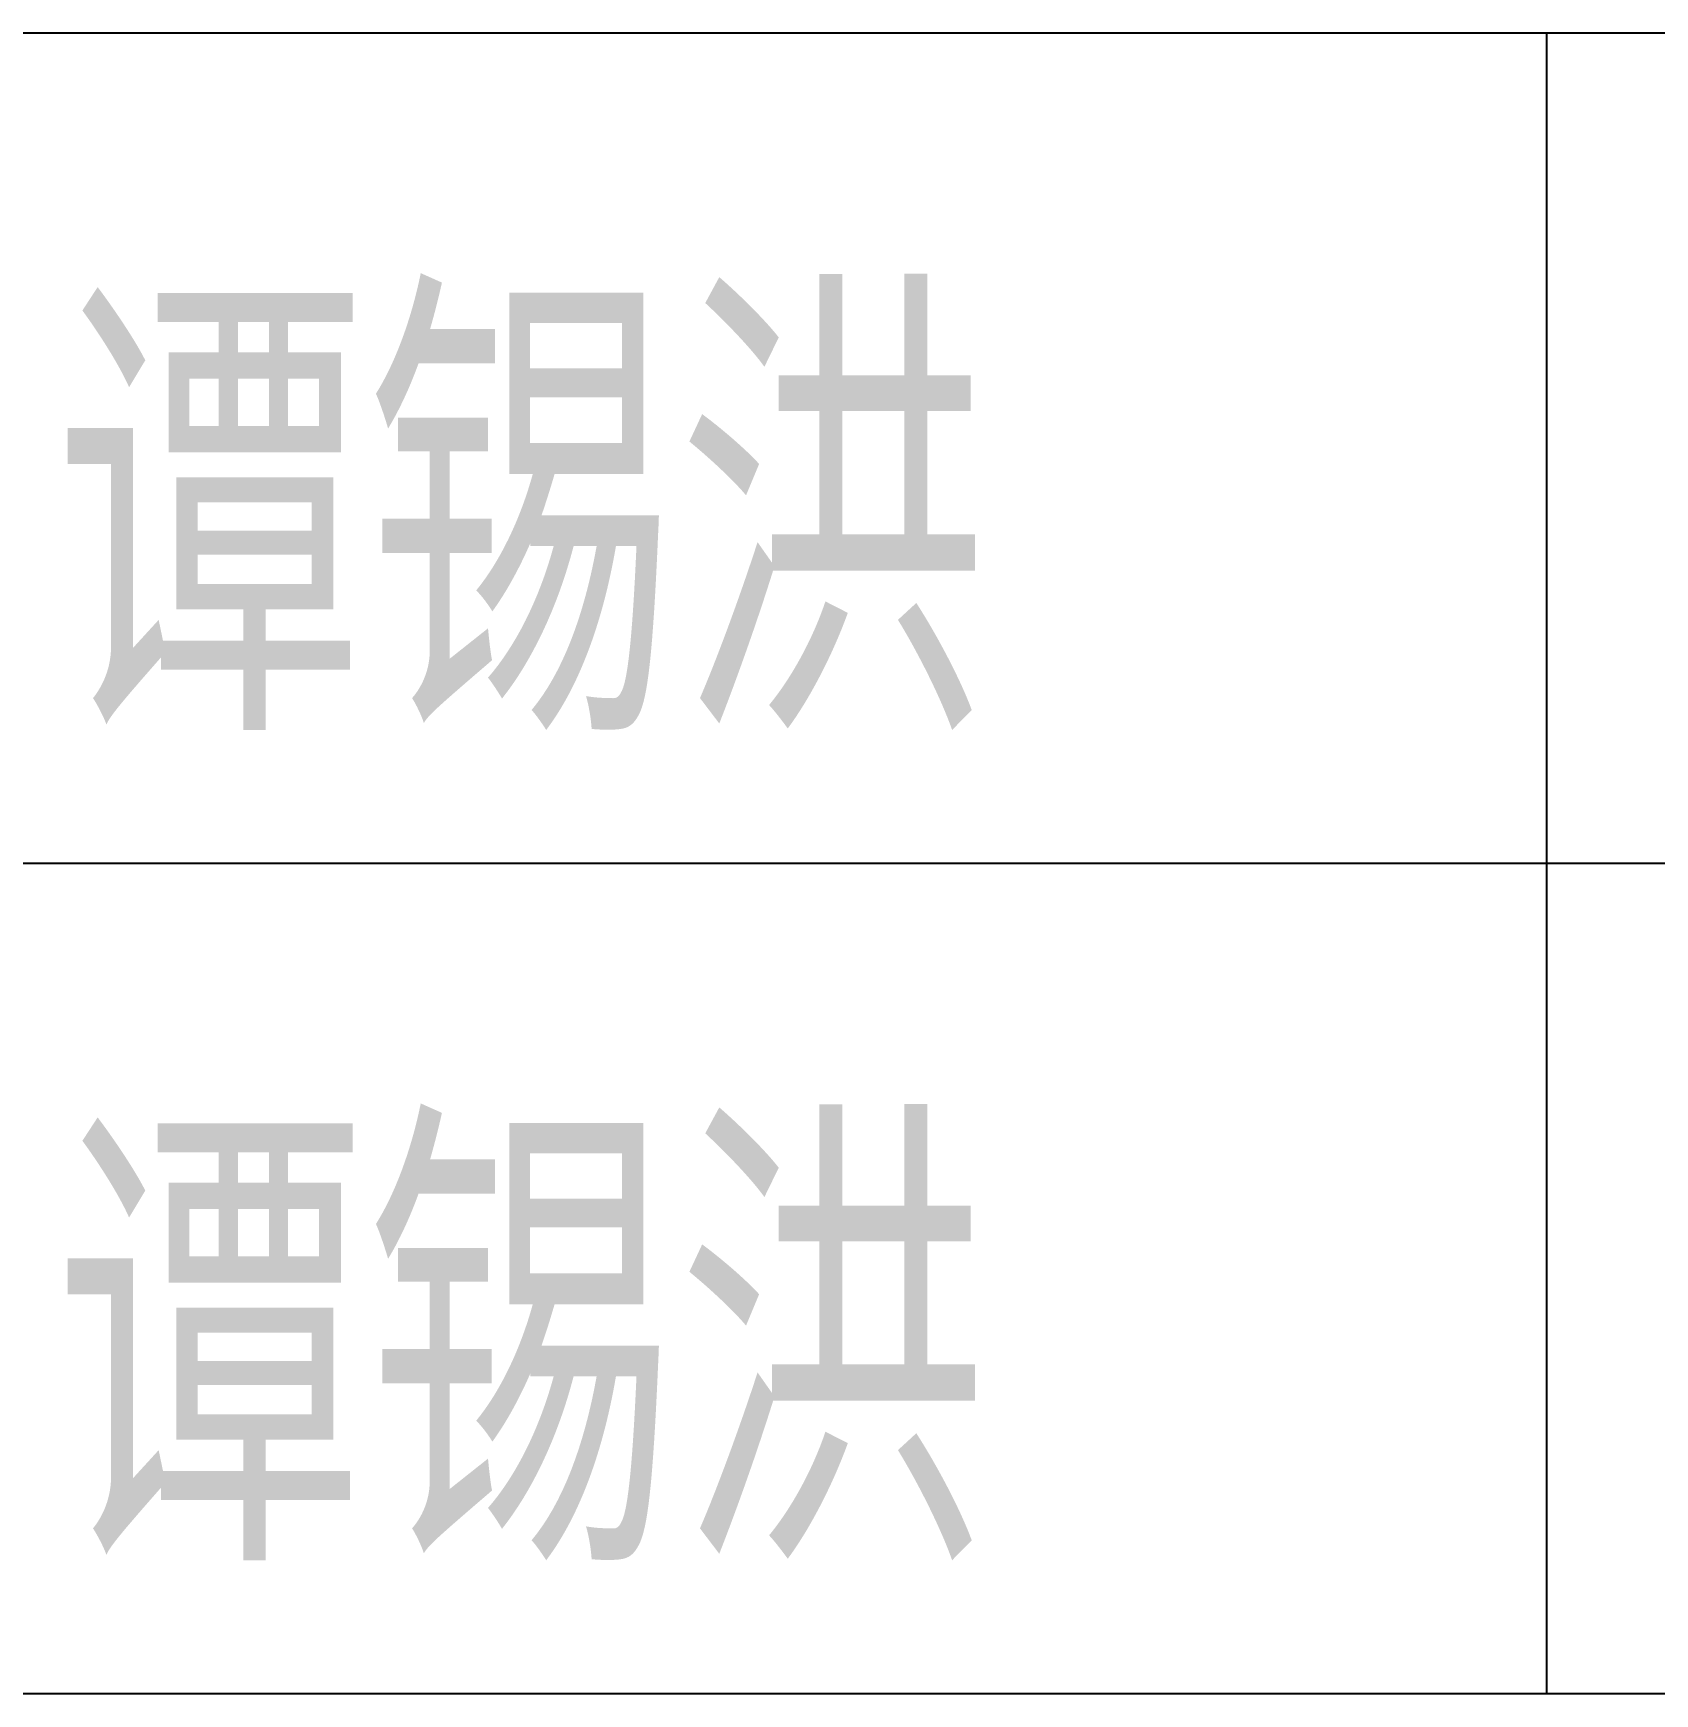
# Model space of a CAD drawing. Extents: x 38792 to 68517, y 3084 to 24109.
# Drawn here: x 61867 to 62550, y 4296 to 4996 of the extents above; entities that cross this region are included whole.
import ezdxf
from ezdxf.enums import TextEntityAlignment as Align

# ---------------------------------------------------------------- set-up
doc = ezdxf.new("R2010")
doc.units = 0
doc.header["$LTSCALE"] = 300
doc.header["$MEASUREMENT"] = 0
doc.layers.get('0').update_dxf_attribs({"color": 8, "linetype": 'CONTINUOUS'})
doc.layers.add('CON2', color=8, linetype='CONTINUOUS')
doc.styles.add('HZ', font='geditxt.shx', dxfattribs={"width": 0.75, "height": 250, "bigfont": 'hztxt1.shx'})
doc.styles.add('TK', font='geditxt.shx', dxfattribs={"width": 0.75, "bigfont": 'hztxt1.shx'})

# ---------------------------------------------------------------- blocks, each defined once
blk = doc.blocks.new('GEDI_TQ_2012')
at = {"color": 2}
for p, q in [((0, 28), (-180, 28)), ((-110, 14), (-110, 28)), ((-90, 21), (-180, 21)), ((0, 14), (-170, 14))]:
    blk.add_line(p, q, dxfattribs=at)
blk = doc.blocks.new('CEEC_TK_A2')
blk.add_blockref('GEDI_TQ_2012', (584, 10))
at = {"style": 'TK', "width": 0.85}
for tag, height, p in [('PROJECTNAME', 4.75, (529, 44)), ('PHASE', 4, (571, 44)), ('DRAWINGNAME', 4.75, (539, 31))]:
    blk.add_attdef(tag, text='', height=height, dxfattribs=at).set_placement(p, align=Align.MIDDLE_CENTER)
for tag, p, height in [('APPROVE', (416, 32.75), 3.5), ('DESIGN', (461, 32.75), 3.5), ('REVIEW1', (416, 25.75), 3.5), ('DRAW', (461, 25.75), 3.5), ('DRAWINGNUMBER', (511, 18.5), 4), ('REVIEW2', (416, 18.75), 3.5), ('PROPORTION', (461, 18.75), 3.5), ('CHECK', (416, 11.75), 3.5), ('DATE', (461, 11.75), 3.5), ('VERSION', (577, 11.75), 3.5)]:
    blk.add_attdef(tag, p, '', height=height, dxfattribs=at)

msp = doc.modelspace()

# ---------------------------------------------------------------- block references
at = {"layer": 'CON2', "color": 0, "xscale": 50, "yscale": 50, "zscale": 50}
msp.add_blockref('CEEC_TK_A2', (38804.95372, 3096.08957), dxfattribs=at)

# ---------------------------------------------------------------- texts
at = {"color": 7, "style": 'HZ', "width": 0.75}
for p in [(61875.34604, 4702.38367), (61875.34604, 4352.38365)]:
    msp.add_text('谭锡洪', height=175, dxfattribs=at).set_placement(p)

doc.saveas('drawing.dxf')
